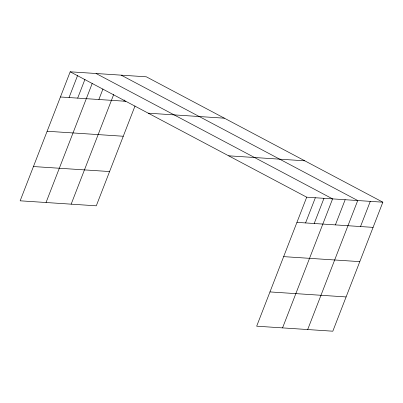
<?xml version="1.0" encoding="UTF-8"?>
<svg xmlns="http://www.w3.org/2000/svg" width="403" height="403" viewBox="0 0 403 403"><rect width="100%" height="100%" fill="white"/><g stroke="black" fill="none" stroke-linecap="round" stroke-linejoin="round"><path stroke-width="0.6" d="M382.85 202.19L306.708 197.188L256.671 326.193L332.813 331.195L382.85 202.19L146.329 76.807L70.187 71.805L20.15 200.81L96.292 205.812L135.01 105.984M69.049 97.551L77.678 75.301M77.678 98.12L84.947 79.381M46.038 202.508L92.211 83.461M98.871 99.511L102.961 88.972M71.165 204.16L113.706 94.483M123.998 101.163L124.451 99.989M305.57 222.935L315.337 197.757M314.199 223.504L323.967 198.321M282.558 327.891L332.596 198.891L96.075 73.507M335.392 224.894L345.159 199.717M307.685 329.543L357.723 200.543L121.202 75.159M360.519 226.546L370.286 201.364M60.42 96.987L125.882 101.284M148.239 113.183L224.38 118.185M47.131 131.247L123.273 136.249M228.657 155.815L304.799 160.817M33.439 166.545L109.581 171.547M296.94 222.37L373.082 227.373M283.652 256.63L359.793 261.633M269.96 291.928L346.101 296.93M70.187 71.805L306.708 197.188"/></g></svg>
